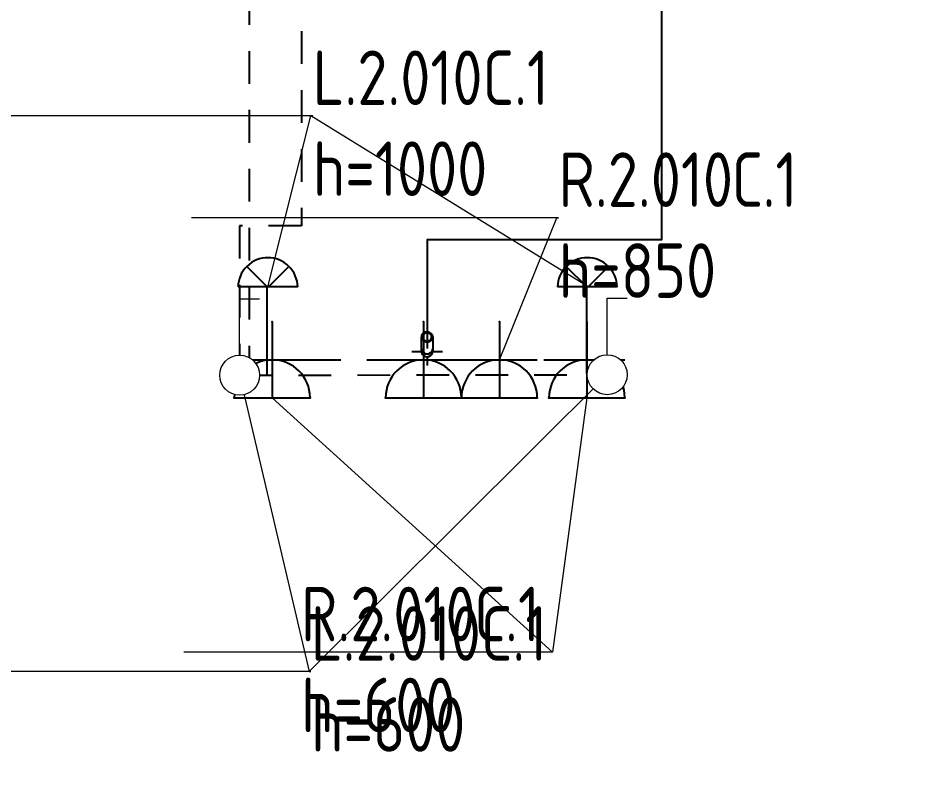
# Model space of a CAD drawing. Header units: millimetres. Extents: x -298345 to 861279, y -149517 to 72226.
# Drawn here: x 309393 to 313535, y 12005 to 15445 of the extents above; entities that cross this region are included whole.
import ezdxf
from ezdxf import colors
from ezdxf.entities.mleader import LeaderData, LeaderLine
from ezdxf.math import Vec2, Vec3

# ---------------------------------------------------------------- set-up
doc = ezdxf.new("R2010")
doc.units = ezdxf.units.MM
doc.set_wipeout_variables(frame=1)
doc.linetypes.add('JIS_02_0.7', pattern=[1.35, 0.75, -0.6])
doc.layers.get('0').update_dxf_attribs({"plot": 0})
doc.layers.add('0_UNC_2 Розетки. Оборудование', color=7, linetype='Continuous', true_color=0x991b1e)
doc.layers.add('0_UNC_3 Свет. Оборудование', color=7, linetype='Continuous', true_color=0x991b1e)
for name, color, linetype in [('0_UNC_2 Розетки. Трассы', 1, 'Continuous'), ('0_UNC_3 Свет. Выключатели 230', 1, 'Continuous'), ('0_UNC_3 Свет. Выключатели 230. Трассы', 1, 'Continuous'), ('0_UNC_3 Свет. Трассы', 1, 'Continuous')]:
    doc.layers.add(name, color=color, linetype=linetype)
doc.styles.add('Unecom', font='GOST2304A_0.ttf', dxfattribs={"height": 2.5})

# ---------------------------------------------------------------- blocks, each defined once
blk = doc.blocks.new('*U321')
at = {"color": 0, "linetype": 'ByBlock', "lineweight": -2}
for points in [[(1.737, 0), (-1.737, 0)], [(1.737, -1.737), (-1.737, -1.737)]]:
    blk.add_lwpolyline(points, dxfattribs=at)
at = {"color": 0, "ltscale": 0.4}
blk.add_lwpolyline([(0, -3.475), (0, 0)], dxfattribs=at)
at = {"color": 0, "linetype": 'ByBlock', "lineweight": -2}
blk.add_arc((0, 0), 1.737, 180, 0, dxfattribs=at)
for p in [(1.737, 0), (-1.737, 0), (0, -3.475)]:
    blk.add_point(p, dxfattribs=at)
at = {"color": 18, "true_color": 0x000000, "style": 'Unecom', "flags": 1}
for tag, p in [('НАЗНАЧЕНИЕ', (-2.52, 0.678)), ('ГРУППА', (-2.52, -2.272))]:
    blk.add_attdef(tag, p, '', height=2.5, rotation=180, dxfattribs=at)
at = {"layer": 'Defpoints', "style": 'Unecom'}
for tag, p in [('АТРИБУТ', (12.974, 0.678)), ('МОДЕЛЬ', (12.974, -2.272))]:
    blk.add_attdef(tag, p, '', height=2.5, rotation=180, dxfattribs=at)
blk = doc.blocks.new('_None')
blk = doc.blocks.new('*U115')
at = {"color": 0}
blk.add_wipeout([(-0.867, 0.857), (-0.864, 0.935), (-0.849, 1.041), (-0.806, 1.186), (-0.751, 1.301), (-0.648, 1.44), (-0.501, 1.575), (-0.34, 1.661), (-0.16, 1.719), (0.007, 1.733), (0.198, 1.711), (0.389, 1.64), (0.524, 1.558), (0.642, 1.449), (0.758, 1.3), (0.813, 1.168), (0.85, 1.021), (0.863, 0.87), (0.856, 0.748), (0.834, 0.63), (0.785, 0.505), (0.707, 0.365), (0.629, 0.271), (0.522, 0.175), (0.379, 0.087), (0.199, 0.027), (0, 0), (-0.126, 0.012), (-0.303, 0.055), (-0.47, 0.138), (-0.589, 0.231), (-0.721, 0.391), (-0.796, 0.536), (-0.855, 0.723)], dxfattribs=at)
blk.add_wipeout([(-0.867, 0.867), (-0.862, 0.958), (-0.842, 1.074), (-0.806, 1.186), (-0.751, 1.301), (-0.687, 1.396), (-0.608, 1.485), (-0.501, 1.575), (-0.409, 1.632), (-0.271, 1.691), (-0.16, 1.719), (-0.037, 1.733), (0.05, 1.733), (0.198, 1.711), (0.339, 1.665), (0.438, 1.615), (0.555, 1.533), (0.642, 1.449), (0.727, 1.34), (0.789, 1.228), (0.838, 1.09), (0.863, 0.952), (0.863, 0.788), (0.834, 0.63), (0.775, 0.477), (0.707, 0.365), (0.629, 0.271), (0.522, 0.175), (0.411, 0.104), (0.281, 0.047), (0.117, 0.008), (-0.059, 0.002), (-0.194, 0.022), (-0.346, 0.072), (-0.47, 0.138), (-0.589, 0.231), (-0.679, 0.328), (-0.763, 0.455), (-0.83, 0.617), (-0.86, 0.757)], dxfattribs=at)
at = {"color": 0, "lineweight": 13}
blk.add_lwpolyline([(0, 1.734), (0, 4.179), (0.867, 4.179)], dxfattribs=at)
blk.add_circle((0, 0.867), 0.867, dxfattribs=at)
blk.add_circle((0, 0.867), 0.867, dxfattribs=at)
blk.add_circle((0, 0.867), 0.867, dxfattribs=at)
blk.add_circle((0, 0.867), 0.867, dxfattribs=at)
blk.add_circle((0, 0.867), 0.867, dxfattribs=at)
blk.add_circle((0, 0.867), 0.867, dxfattribs=at)
at = {"color": 0, "style": 'Unecom', "flags": 9}
for tag in ['ГРУППА', 'НАИМЕНОВАНИЕ']:
    blk.add_attdef(tag, (0, 0), '', height=2.5, dxfattribs=at)
blk = doc.blocks.new('Светильник настенный типовой - Бра_ Тип 1-V47-План групп освещения и выключателей подвального этажа на отм_-7_200_М1_50')
at = {"color": 0}
for p, q in [((-148.6, -141.7), (-8.8, -2)), ((-8.8, -2), (-148.6, -141.7)), ((140, -141.7), (0.3, -2)), ((0.3, -2), (140, -141.7))]:
    blk.add_line(p, q, dxfattribs=at)
blk.add_lwpolyline([(-208.3, -2), (199.8, -2)], dxfattribs=at)
for start, end in [(181.2879, 225), (315, 358.7121), (225, 315)]:
    blk.add_arc((-4.3, 2.6), 204.1, start, end, dxfattribs=at)
at = {"color": 0, "style": 'Unecom'}
for tag, p, flags in [('НАЗНАЧЕНИЕ', (-456.2, 281.8), 1), ('ГРУППА', (-456.2, 278.9), 9)]:
    blk.add_attdef(tag, p, '', height=2.5, rotation=180, dxfattribs=dict(at, flags=flags))
for tag, p in [('АТРИБУТ', (-440.7, 281.8)), ('МОДЕЛЬ', (-440.7, 278.9))]:
    blk.add_attdef(tag, p, '', height=2.5, rotation=180, dxfattribs=at)
at = {"color": 0, "style": 'Unecom', "flags": 9}
blk.add_attdef('НАИМЕНОВАНИЕ', (0, 0), '', height=2.5, dxfattribs=at)
blk = doc.blocks.new('Светильникпотол_тке _3_30024')
at = {"color": 0}
for p, q in [((5539, 3325), (5539, 3378.5)), ((5591, 3378.5), (5591, 3325)), ((5539, 3311.6), (5539, 3324.1)), ((5591, 3324.1), (5591, 3311.6)), ((5495, 3311.6), (5539, 3311.6)), ((5539, 3311.6), (5539, 3311.7)), ((5565, 3288), (5565, 3248)), ((5591, 3311.7), (5591, 3311.6)), ((5591, 3311.6), (5635, 3311.6))]:
    blk.add_line(p, q, dxfattribs=at)
for centre, major_axis, start_param, end_param in [((5565, 3378.5), (21, 0), 0, 3.141593), ((5565, 3378.5), (26, 0), 0.523599, 2.356194), ((5565, 3378.5), (26, 0), 2.617994, 3.141593), ((5565, 3378.5), (-26, 0), 0, 3.141593), ((5565, 3378.5), (26, 0), 2.356194, 2.617994), ((5565, 3378.5), (21, 0), 3.141593, 3.926991), ((5565, 3378.5), (21, 0), 3.926991, 6.021386), ((5565, 3378.5), (21, 0), 6.021386, 6.283185), ((5565, 3378.5), (26, 0), 0.261799, 0.523599), ((5565, 3378.5), (26, 0), 0, 0.261799), ((5565, 3325), (26, 0), 3.141593, 3.926991), ((5565, 3324.1), (-26, 0), 0, 3.141593), ((5565, 3325), (26, 0), 3.926991, 6.283185), ((5565, 3311.7), (26, 0), 3.141593, 3.395342), ((5565, 3311.7), (26, 0), 3.403392, 6.021386), ((5565, 3311.6), (26, 0), 3.665191, 5.759587), ((5565, 3311.6), (26, 0), 3.665191, 5.759587), ((5565, 3311.7), (-26, 0), 2.887843, 3.141593)]:
    blk.add_ellipse(centre, major_axis=major_axis, ratio=0.908508, start_param=start_param, end_param=end_param, dxfattribs=at)
at = {"color": 0, "style": 'Unecom', "flags": 9}
for tag in ['ГРУППА', 'МОЩНОСТЬ', 'НАИМЕНОВАНИЕ']:
    blk.add_attdef(tag, (0, 0), '', height=2.5, dxfattribs=at)

msp = doc.modelspace()

# ---------------------------------------------------------------- linework, layer by layer
at = {"layer": '0_UNC_2 Розетки. Трассы', "color": 1, "linetype": 'JIS_02_0.7', "ltscale": 200}
msp.add_lwpolyline([(311148.6, 21230.3), (311148.6, 20184.3), (310998.6, 20034.3), (310602, 20034.3), (310452, 19884.3), (310452, 13879.5), (311999.8, 13879.5)], dxfattribs=at)
at = {"layer": '0_UNC_3 Свет. Выключатели 230. Трассы', "linetype": 'JIS_02_0.7', "ltscale": 200}
msp.add_lwpolyline([(311175.9, 21264.3), (311175.9, 20567.4), (310589.9, 20567.4), (310489.9, 20467.4), (310489.9, 18896), (310691.4, 18895.3), (310691.4, 14493.5), (310408.6, 14493.5), (310408.6, 13809.2), (312092.9, 13811.5)], dxfattribs=at)
at = {"layer": '0_UNC_3 Свет. Трассы'}
for points in [[(310691.4, 18895.3), (310110.4, 18895.3), (310110.4, 16110.4), (310110.4, 16089.7), (312342, 16089.7), (312342, 14429.3), (311267.6, 14429.3), (311267.6, 13930.7)], [(310408.6, 13809.2), (310535, 13809.2), (310535, 14212.5)], [(312081.7, 13816.8), (311999, 13816.8), (311999, 14212.5)]]:
    msp.add_lwpolyline(points, dxfattribs=at)

# ---------------------------------------------------------------- block references
at = {"layer": '0_UNC_2 Розетки. Оборудование', "xscale": 100, "yscale": 100, "zscale": 100, "rotation": 180}
for p in [(310557.6, 13705.7), (311251.2, 13705.7), (311598.7, 13705.7), (311999.8, 13705.7)]:
    msp.add_blockref('*U321', p, dxfattribs=at)
at = {"layer": '0_UNC_3 Свет. Оборудование', "xscale": 0.6700019424210495, "yscale": 0.6700019424210495, "zscale": 0.6700019424210495, "rotation": 180}
for p in [(310535, 14212.5), (311999, 14212.5)]:
    msp.add_blockref('Светильник настенный типовой - Бра_ Тип 1-V47-План групп освещения и выключателей подвального этажа на отм_-7_200_М1_50', p, dxfattribs=at)
at = {"layer": '0_UNC_3 Свет. Оборудование'}
msp.add_blockref('Светильникпотол_тке _3_30024', (305702.6, 10605.7), dxfattribs=at)

# ---------------------------------------------------------------- leaders
at = {"layer": '0_UNC_2 Розетки. Оборудование', "color": 7, "ltscale": 200}
ml = msp.add_multileader_mtext('Standard', dxfattribs=at)
ml.set_content('R.2.010С.1\\Ph=850', color=7, style='Unecom')
ml.set_leader_properties(color=7, linetype='ByLayer', lineweight=13)
ml.set_arrow_properties(name='NONE')
ml.build(insert=Vec2(0, 0))
ml.multileader.update_dxf_attribs({"text_left_attachment_type": 6, "text_right_attachment_type": 6, "text_bottom_attachment_type": 10, "dogleg_length": 0.08, "arrow_head_size": 100, "scale": 100})
ctx = ml.context
ctx.base_point, ctx.scale, ctx.char_height, ctx.arrow_head_size, ctx.landing_gap_size, ctx.plane_origin = Vec3(311870, 14530), 100, 250, 100, 0, Vec3(19947.6, -22049.5)
ctx.left_attachment, ctx.right_attachment, ctx.top_attachment = 6, 6, 10
notes = []
notes.append((ctx, [(0, (1, 1, 0), (311862, 14530), (1, 0), 8, [(1, [(311598.6, 13879.5)], 0, [])])]))
ctx.mtext.insert, ctx.mtext.flow_direction = Vec3(311870, 14830), 5
ml = msp.add_multileader_mtext('Standard', dxfattribs=at)
ml.set_content('R.2.010С.1\\Ph=600', color=7, style='Unecom')
ml.set_leader_properties(color=7, linetype='ByLayer', lineweight=13)
ml.set_arrow_properties(name='NONE')
ml.build(insert=Vec2(0, 0))
ml.multileader.update_dxf_attribs({"text_left_attachment_type": 6, "text_right_attachment_type": 6, "text_bottom_attachment_type": 10, "dogleg_length": 0.08, "arrow_head_size": 100, "scale": 100})
ctx = ml.context
ctx.base_point, ctx.scale, ctx.char_height, ctx.arrow_head_size, ctx.landing_gap_size, ctx.plane_origin = Vec3(310690, 12540), 100, 250, 100, 0, Vec3(20808.3, -23834.5)
ctx.left_attachment, ctx.right_attachment, ctx.top_attachment = 6, 6, 10
notes.append((ctx, [(1, (1, 1, 0), (311842.6, 12540), (-1, 0), 8, [(1, [(310557.6, 13705.7)], 0, []), (0, [(311999.8, 13705.7)], 0, [])])]))
ctx.mtext.insert, ctx.mtext.flow_direction = Vec3(310690, 12840), 5
at = {"layer": '0_UNC_3 Свет. Выключатели 230', "color": 7, "ltscale": 200}
ml = msp.add_multileader_mtext('Standard', dxfattribs=at)
ml.set_content('L.2.010C.1\\Ph=600', color=7, style='Unecom')
ml.set_leader_properties(color=7, linetype='ByLayer', lineweight=13)
ml.set_arrow_properties(name='NONE')
ml.build(insert=Vec2(0, 0))
ml.multileader.update_dxf_attribs({"text_left_attachment_type": 6, "text_right_attachment_type": 6, "text_bottom_attachment_type": 10, "dogleg_length": 0.08, "arrow_head_size": 100, "scale": 100})
ctx = ml.context
ctx.base_point, ctx.scale, ctx.char_height, ctx.arrow_head_size, ctx.landing_gap_size, ctx.plane_origin = Vec3(310735.4, 12450.9), 100, 250, 100, 0, Vec3(19006.8, -21757.2)
ctx.left_attachment, ctx.right_attachment, ctx.top_attachment = 6, 6, 10
notes.append((ctx, [(0, (1, 1, 0), (310727.4, 12450.9), (1, 0), 8, [(0, [(312092.9, 13811.5)], 0, []), (1, [(310408.6, 13809.2)], 0, [])])]))
ctx.mtext.insert, ctx.mtext.flow_direction = Vec3(310735.4, 12750.9), 5
at = {"layer": '0_UNC_3 Свет. Оборудование', "color": 7, "ltscale": 200}
ml = msp.add_multileader_mtext('Standard', dxfattribs=at)
ml.set_content('L.2.010C.1\\Ph=1000', color=7, style='Unecom')
ml.set_leader_properties(color=7, linetype='ByLayer', lineweight=13)
ml.set_arrow_properties(name='NONE')
ml.build(insert=Vec2(0, 0))
ml.multileader.update_dxf_attribs({"text_left_attachment_type": 6, "text_right_attachment_type": 6, "text_bottom_attachment_type": 10, "dogleg_length": 0.08, "arrow_head_size": 100, "scale": 100})
ctx = ml.context
ctx.base_point, ctx.scale, ctx.char_height, ctx.arrow_head_size, ctx.landing_gap_size, ctx.plane_origin = Vec3(310743.4, 14996.8), 100, 250, 100, 0, Vec3(20514.8, -21757.2)
ctx.left_attachment, ctx.right_attachment, ctx.top_attachment = 6, 6, 10
notes.append((ctx, [(0, (1, 1, 0), (310735.4, 14996.8), (1, 0), 8, [(0, [(312004.9, 14213.8)], 0, []), (1, [(310537.8, 14213.9)], 0, [])])]))
ctx.mtext.insert, ctx.mtext.flow_direction = Vec3(310743.4, 15296.8), 5
for ctx, leaders in notes:
    for number, flags, end, landing, length, lines in leaders:
        leader = LeaderData()
        leader.index, (leader.has_last_leader_line, leader.has_dogleg_vector, leader.attachment_direction) = number, flags
        leader.last_leader_point, leader.dogleg_vector, leader.dogleg_length = Vec3(end), Vec3(landing), length
        for number, points, colour, breaks in lines:
            line = LeaderLine()
            line.index, line.vertices, line.color, line.breaks = number, Vec3.list(points), colors.encode_raw_color(colour), breaks
            leader.lines.append(line)
        ctx.leaders.append(leader)

# ---------------------------------------------------------------- next in the draw order: block references
at = {"layer": '0_UNC_3 Свет. Выключатели 230', "color": 244, "true_color": 0x991b1e, "xscale": 105.6317492348601, "yscale": 105.6317492348601, "zscale": 105.6317492348601}
for p in [(310408.6, 13717.6), (312092.9, 13719.9)]:
    msp.add_blockref('*U115', p, dxfattribs=at)

doc.saveas('drawing.dxf')
